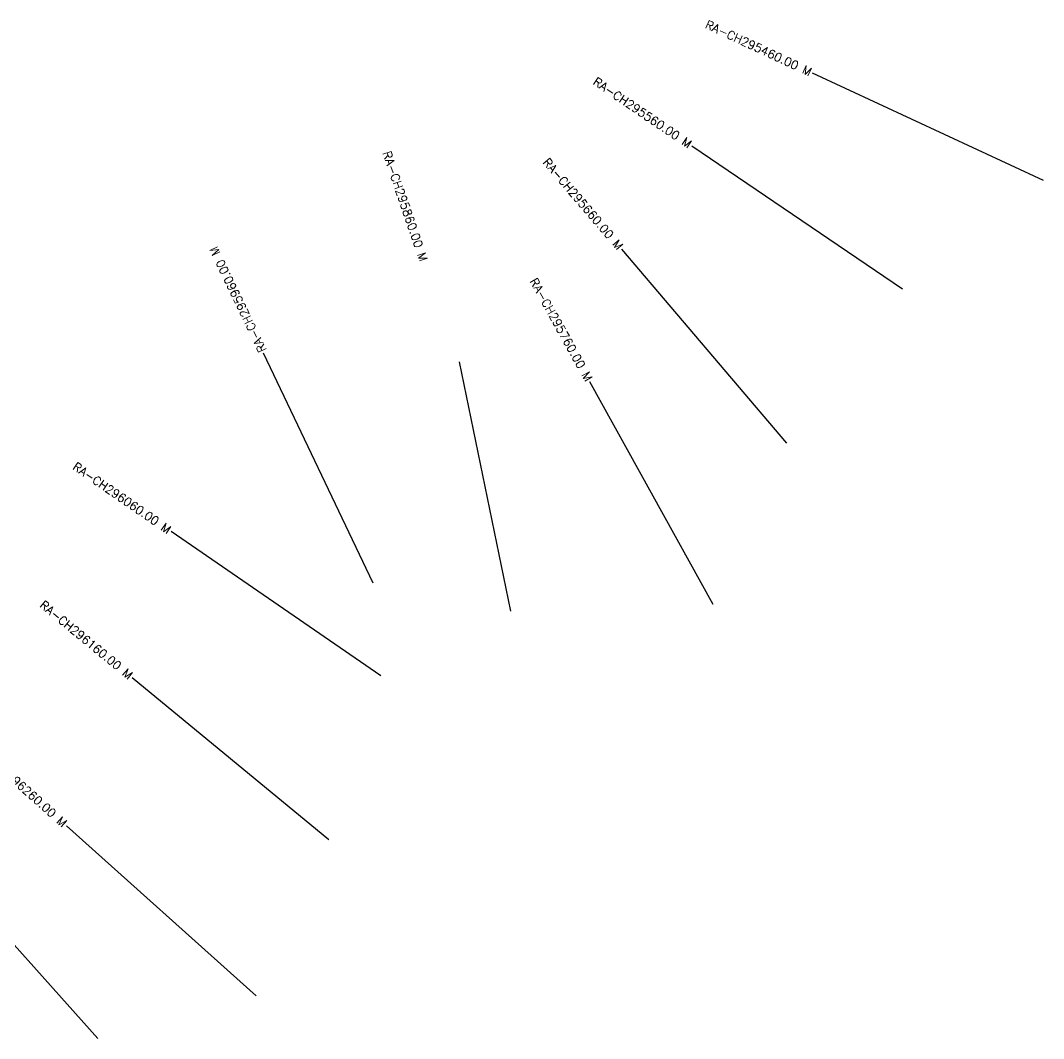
# Model space of a CAD drawing. Header units: metres. Extents: x 281119 to 288617, y 2015291 to 2018802.
# Drawn here: x 281854 to 282456, y 2016795 to 2017395 of the extents above; entities that cross this region are included whole.
import ezdxf
from ezdxf.enums import TextEntityAlignment as Align

# ---------------------------------------------------------------- set-up
doc = ezdxf.new("R2010")
doc.units = ezdxf.units.M
doc.header["$MEASUREMENT"] = 0
doc.layers.add('CS', color=134, linetype='Continuous')
doc.layers.add('CSMark', color=6, linetype='Continuous')
doc.styles.get("Standard").update_dxf_attribs({"font": 'simplex.shx'})

msp = doc.modelspace()

# ---------------------------------------------------------------- linework, layer by layer
at = {"layer": 'CS'}
for p, q in [((282456.32, 2017300.68), (282320.32, 2017363.97)), ((282373.26, 2017236.68), (282249.19, 2017320.97)), ((282305.22, 2017146.08), (282207.91, 2017260.23)), ((282061.51, 2017063.62), (281996.96, 2017199.02)), ((282142.56, 2017046.99), (282112.38, 2017193.93)), ((282261.75, 2017050.92), (282189.2, 2017182.21)), ((282066.07, 2017008.86), (281942.49, 2017093.89)), ((282035.41, 2016912.42), (281919.65, 2017007.82)), ((281992.53, 2016820.45), (281880.83, 2016920.56)), ((281899.36, 2016795.26), (281799.35, 2016907.06))]:
    msp.add_line(p, q, dxfattribs=at)

# ---------------------------------------------------------------- texts
at = {"layer": 'CSMark'}
for s, rotation, p in [('RA-CH295460.00 M', 335.04509, (282319.41, 2017364.39)), ('RA-CH295560.00 M', 325.81132, (282248.36, 2017321.53)), ('RA-CH295660.00 M', 310.44657, (282207.26, 2017260.99)), ('RA-CH295760.00 M', 298.92476, (282188.72, 2017183.08)), ('RA-CH296060.00 M', 325.4684, (281941.67, 2017094.46)), ('RA-CH296160.00 M', 320.50816, (281918.88, 2017008.45)), ('RA-CH296260.00 M', 318.13065, (281880.09, 2016921.23))]:
    msp.add_text(s, height=5, rotation=rotation, dxfattribs=at).set_placement(p, align=Align.MIDDLE_RIGHT)
for s, rotation, p in [('RA-CH295860.00 M', 288.82236, (282069.39, 2017317.83)), ('RA-CH295960.00 M', 115.49039, (281996.53, 2017199.92))]:
    msp.add_text(s, height=5, rotation=rotation, dxfattribs=at).set_placement(p, align=Align.MIDDLE_LEFT)

doc.saveas('drawing.dxf')
